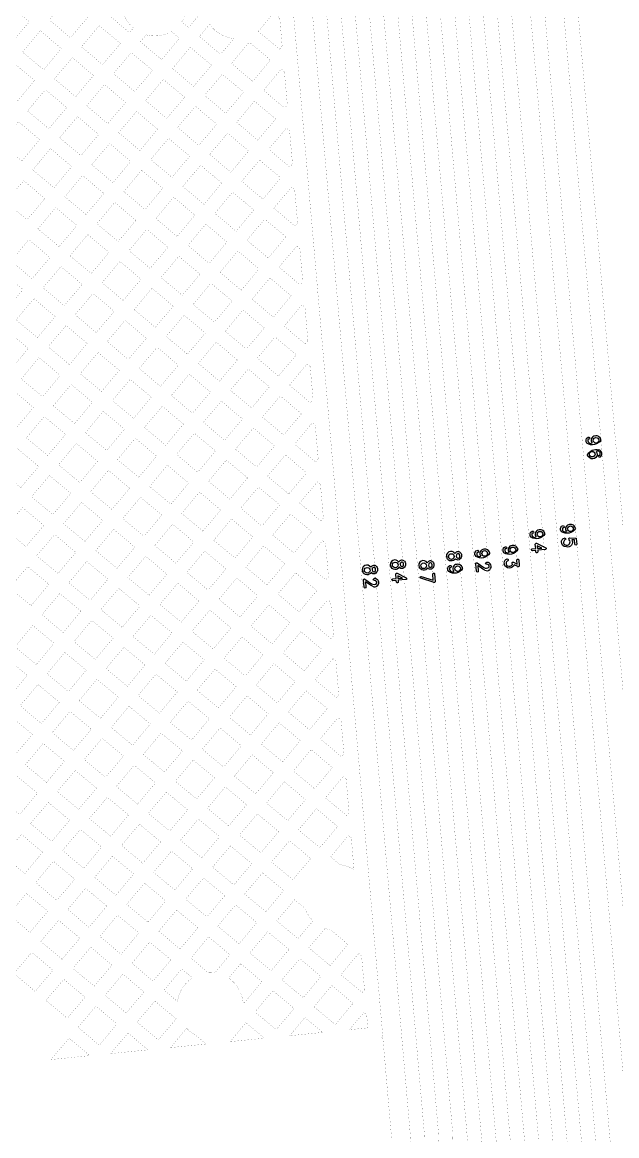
# Model space of a CAD drawing. Extents: x 592 to 965, y 89 to 353.
# Drawn here: x 828.82 to 838.45, y 264.16 to 282.2 of the extents above; entities that cross this region are included whole.
import ezdxf

# ---------------------------------------------------------------- set-up
doc = ezdxf.new("R2010")
doc.units = 0
doc.layers.add('c_area', color=1, linetype='Continuous')

# ---------------------------------------------------------------- blocks, each defined once
blk = doc.blocks.new('PAD_R1')
at = {"layer": 'c_area', "const_width": 0.5}
blk.add_lwpolyline([(0.25, 0, 1), (-0.25, 0, 1)], format="xyb", close=True, dxfattribs=at)

msp = doc.modelspace()

# ---------------------------------------------------------------- linework, layer by layer
at = {"layer": 'c_area'}
for p, q in [((837.242, 273.684), (837.166, 273.722)), ((834.981, 273.197), (834.905, 273.235))]:
    msp.add_line(p, q, dxfattribs=at)
at = {"layer": 'c_area', "const_width": 0.0015}
for points in [[(830.801, 318.838, 0.001051), (830.785, 318.756, -0.00932), (830.784, 318.752, 0.030568), (830.324, 315.38, 0.041427), (830.326, 315.165), (833.008, 284.502, 0.197615), (833.343, 283.86), (833.831, 283.45, -0.198842), (834.18, 282.771), (835.795, 264.212, -0.195399), (835.459, 263.134), (834.564, 262.068, -0.042982), (834.391, 261.895), (833.157, 260.859, -0.110468), (832.801, 260.677), (832.287, 260.511, 0.066014), (831.445, 260.05, -0.027253), (831.435, 260.043, -0.011002), (831.431, 260.04, 0.039104), (831.26, 259.872), (831.264, 259.709), (831.263, 259.699), (831.271, 259.203)], [(831.161, 316.619, -0.027783), (831.503, 318.838), (831.736, 318.838, 0.028471), (831.388, 316.591, -0.024231), (831.386, 316.58, 0.055418), (831.338, 314.535), (833.906, 285.06, 0.197384), (834.346, 284.22), (834.692, 283.929, -0.19869), (835.059, 283.225), (836.733, 264.034, -0.19747), (836.322, 262.738), (834.707, 260.818), (833.506, 259.81, 0.291146), (833.336, 259.272)], [(831.616, 314.769), (831.719, 316.442, -0.03005), (832.075, 318.838), (832.309, 318.838, 0.038866), (831.9, 315.769), (831.845, 314.766), (834.45, 284.972, 0.199646), (834.681, 284.537), (835.188, 284.111, -0.203866), (835.495, 283.5), (837.205, 263.893, -0.198292), (836.71, 262.328), (835.47, 260.852), (834.591, 260.115, 0.197355), (834.049, 259.08, 0.070514), (834.057, 258.933), (834.201, 258.663, 0.013922), (834.222, 258.643)], [(832.175, 316.15), (832.194, 316.448, -0.032054), (832.559, 318.838), (832.793, 318.838, 0.032685), (832.422, 316.431), (832.403, 316.136, 0.035524), (832.454, 313.054), (834.888, 285.219, 0.199009), (835.128, 284.76), (835.472, 284.471, -0.200546), (835.956, 283.534), (837.662, 263.919, -0.19863), (837.06, 262.006), (835.472, 260.113, 0.244784), (835.371, 259.639), (835.423, 259.458)], [(832.655, 314.273, -0.039819), (832.692, 316.282, -0.034711), (833.095, 318.838), (833.33, 318.838, 0.035457), (832.919, 316.26, 0.002612), (832.907, 316.132, -0.009749), (832.907, 316.128, 0.037152), (832.883, 314.287, -0.017225), (832.9, 313.673), (835.362, 285.519, 0.199155), (835.694, 284.882), (836.092, 284.548, -0.196133), (836.376, 283.996), (838.12, 263.969, -0.244409), (836.745, 260.651), (836.292, 260.271, 0.196965), (836.231, 260.152), (836.171, 259.467, 0.230589), (836.437, 258.795)], [(833.136, 313.959, -0.043093), (833.147, 316.242, -0.036163), (833.565, 318.838), (833.878, 318.838, 0.037916), (833.446, 316.162, 0.042409), (833.441, 313.967), (835.913, 285.679, 0.205811), (836.191, 285.162), (836.531, 284.884, -0.202481), (836.895, 284.195), (838.662, 263.953, -0.092113), (838.456, 261.821, -0.115441), (837.917, 260.688), (837.723, 260.445, 0.170211), (837.542, 259.93), (837.583, 259.673)], [(832.734, 259.668), (833.173, 259.828), (834.554, 260.987), (836.146, 262.883, 0.200051), (836.504, 264.029), (834.831, 283.205, 0.198708), (834.545, 283.754), (834.199, 284.045, -0.200137), (833.677, 285.055), (831.11, 314.515, -0.055655), (831.161, 316.619)], [(834.757, 259.682), (835.052, 259.968), (836.884, 262.152, 0.198764), (837.435, 263.899), (835.727, 283.529, 0.197554), (835.325, 284.296), (834.981, 284.585, -0.198981), (834.661, 285.199), (832.225, 313.048, -0.035369), (832.175, 316.15)], [(830.605, 259.513, 0.182917), (830.892, 259.749, -0.086971), (831.284, 260.215, -0.043497), (831.3, 260.227, -0.026843), (831.31, 260.234, -0.066624), (832.213, 260.728), (832.74, 260.897, 0.112565), (833.012, 261.036), (834.243, 262.069, 0.043525), (834.39, 262.216), (835.285, 263.282, 0.19627), (835.566, 264.201), (833.952, 282.759, 0.199469), (833.676, 283.282), (833.196, 283.685, -0.19963), (832.78, 284.49), (830.097, 315.153, -0.039825), (830.095, 315.397)], [(837.824, 259.078, 0.057018), (837.95, 259.217), (838.091, 259.545, 0.015661), (838.099, 259.595, -0.109244), (838.483, 260.653, 0.073749), (838.756, 261.27, 0.046635), (838.806, 261.55), (838.944, 263.135, 0.043694), (838.944, 263.413), (837.119, 284.278, 0.199152), (836.709, 285.065), (836.465, 285.269, -0.201309), (836.127, 285.926), (833.704, 313.632, -0.021386), (833.629, 315.312, -0.014188), (833.629, 315.32)], [(829.654, 258.064, 0.173172), (829.707, 258.413, -0.069392), (829.687, 258.827), (829.712, 259.114, -0.197682), (830.116, 259.889), (830.7, 260.378, -0.098217), (832.22, 261.212), (832.539, 261.313, 0.098011), (832.774, 261.441), (833.977, 262.451), (834.935, 263.591, 0.199982), (835.111, 264.157), (833.5, 282.628, 0.201154), (833.31, 282.991), (832.766, 283.449, -0.198279), (832.337, 284.282), (829.637, 315.148, -0.026029)], [(829.865, 315.159), (832.565, 284.293, 0.198686), (832.921, 283.617), (833.464, 283.159, -0.196813), (833.728, 282.648), (835.339, 264.168, -0.197686), (835.109, 263.444), (834.13, 262.281), (832.922, 261.267, -0.098482), (832.608, 261.095), (832.288, 260.994, 0.098519), (830.843, 260.2), (830.264, 259.714, 0.199894), (829.939, 259.086), (829.924, 258.922, -0.095866), (829.925, 258.893, 0.373502), (830.289, 258.308, -0.849697), (830.119, 257.269)], [(831.517, 258.329), (831.61, 258.612, 0.060058), (831.635, 258.735), (831.682, 259.266, -0.197452), (832.05, 259.97), (832.121, 260.03, -0.09845), (832.621, 260.304), (832.959, 260.41, 0.098224), (833.119, 260.497), (834.484, 261.642, 0.042966), (834.628, 261.787), (835.759, 263.134, 0.19854), (836.041, 264.031), (834.398, 282.902, 0.199216), (834.049, 283.567), (833.505, 284.023, -0.19686), (833.234, 284.547), (830.58, 314.901, -0.028827), (830.572, 315.17)], [(830.808, 314.912), (833.462, 284.567, 0.201012), (833.66, 284.192), (834.203, 283.736, -0.198789), (834.627, 282.913), (836.269, 264.051, -0.198681), (835.934, 262.987), (834.803, 261.64, -0.043319), (834.629, 261.465), (833.267, 260.323, -0.099015), (833.028, 260.191), (832.689, 260.086, 0.09894), (832.266, 259.853), (832.198, 259.796, 0.200164), (831.909, 259.238), (831.893, 259.058, 0.134471), (831.943, 258.785), (831.967, 258.738, 0.161981), (832.205, 258.507)], [(833.58, 258.703, 0.233155), (833.821, 259.1, -0.197391), (834.443, 260.289), (835.315, 261.021), (836.536, 262.476, 0.199203), (836.977, 263.882), (835.265, 283.501, 0.203774), (835.028, 283.948), (834.527, 284.368, -0.198918), (834.222, 284.96), (831.616, 314.769)], [(839.954, 259.226, -1), (839.269, 260.044, 0.193365), (839.374, 260.243), (839.512, 261.821, 0.04417), (839.511, 263.092), (837.586, 285.112), (836.845, 285.732, -0.204157), (836.648, 286.101), (834.231, 313.735, -0.013811), (834.171, 314.79, -0.007649), (834.171, 314.806)], [(835.699, 258.761, 0.17145), (835.924, 259.262), (836.003, 260.172, -0.198936), (836.147, 260.447), (836.597, 260.825, 0.244556), (837.892, 263.949), (836.148, 283.976, 0.20279), (835.932, 284.384), (835.548, 284.707, -0.199124), (835.134, 285.499), (832.671, 313.678, 0.016986), (832.655, 314.269, -0.010129), (832.655, 314.273)], [(836.861, 260.007, 0.134942), (837.203, 260.281, -0.010301), (837.24, 260.329), (837.678, 260.877, 0.117091), (838.161, 261.899, 0.092368), (838.359, 263.927), (836.591, 284.169, 0.202566), (836.338, 284.648), (835.982, 284.939, -0.199678), (835.61, 285.653), (833.136, 313.959)], [(834.007, 313.658), (836.432, 285.936, 0.195888), (836.661, 285.503), (836.905, 285.299, -0.199138), (837.423, 284.304), (839.248, 263.439, -0.04369), (839.248, 263.108), (839.108, 261.509, -0.044548), (839.05, 261.189, -0.073787), (838.74, 260.49, 0.089823), (838.431, 259.731), (838.625, 258.984, -0.20128), (838.62, 258.955, -2.193279), (837.824, 259.078)], [(830.217, 282.326), (830.562, 282.036), (830.624, 282.11, -0.219627), (830.436, 282.515, -0.036715), (830.442, 282.593)], [(833.219, 282.326), (834.66, 265.815, -0.143049), (834.647, 265.752, -0.259086), (834.667, 265.721), (834.806, 264.124, -0.197076)], [(833.818, 268.68), (833.97, 268.553, -0.115382), (834.198, 268.47)], [(831.804, 265.646), (831.622, 265.799, -0.080174), (831.486, 265.901), (831.224, 265.588)]]:
    msp.add_lwpolyline(points, format="xyb", dxfattribs=at)
for points in [[(831.408, 282.212), (831.518, 282.12), (831.77, 282.421, -0.023527), (831.768, 282.471, -0.011791), (831.769, 282.496), (831.462, 282.753), (831.453, 282.742, -0.11008), (831.503, 282.515, -0.152638)], [(832.648, 282.056), (832.992, 281.767), (833.034, 281.818), (832.996, 282.259, -0.182022), (832.96, 282.331), (832.954, 282.387), (832.937, 282.401)], [(830.737, 281.889), (831.082, 281.6), (831.371, 281.945), (831.239, 282.055, -0.133186), (830.97, 281.982, -0.06611), (830.831, 282)], [(831.693, 281.973), (832.037, 281.684), (832.251, 281.94, -0.224088), (831.86, 282.172)], [(832.946, 267.641), (833.291, 267.352), (833.534, 267.642, -0.11325), (833.405, 267.843), (833.236, 267.986)], [(833.466, 267.205), (833.81, 266.917), (834.099, 267.261), (833.817, 267.498, -0.042055), (833.73, 267.52)], [(831.555, 267.039), (831.835, 266.804, -0.01628), (831.869, 266.805, -0.034105), (831.942, 266.8), (832.188, 267.093), (831.844, 267.383)], [(832.168, 266.713, -0.220295), (832.4, 266.33), (832.419, 266.313), (832.708, 266.657), (832.363, 266.946)], [(831.119, 266.519), (831.34, 266.334, -0.223399), (831.58, 266.719), (831.408, 266.863)]]:
    msp.add_lwpolyline(points, format="xyb", close=True, dxfattribs=at)
for points in [[(829.262, 282.242), (829.606, 281.953), (829.895, 282.297), (829.551, 282.586)], [(828.307, 282.158), (828.651, 281.869), (828.94, 282.214), (828.596, 282.503)], [(828.827, 281.722), (829.171, 281.434), (829.459, 281.778), (829.115, 282.067)], [(829.782, 281.806), (830.126, 281.517), (830.415, 281.861), (830.07, 282.15)], [(832.212, 281.537), (832.557, 281.248), (832.845, 281.592), (832.501, 281.881)], [(830.301, 281.37), (830.646, 281.081), (830.935, 281.425), (830.59, 281.714)], [(831.257, 281.453), (831.601, 281.165), (831.89, 281.509), (831.546, 281.798)], [(828.39, 281.202), (828.734, 280.914), (829.024, 281.259), (828.68, 281.547)], [(829.346, 281.287), (829.69, 280.997), (829.979, 281.342), (829.635, 281.631)], [(831.776, 281.018), (832.121, 280.729), (832.41, 281.073), (832.065, 281.362)], [(832.732, 281.101), (833.076, 280.812), (833.118, 280.862), (833.07, 281.403), (833.02, 281.445)], [(829.866, 280.85), (830.21, 280.561), (830.499, 280.906), (830.154, 281.195)], [(830.821, 280.934), (831.165, 280.645), (831.454, 280.989), (831.11, 281.278)], [(828.91, 280.767), (829.254, 280.478), (829.544, 280.822), (829.199, 281.112)], [(830.385, 280.414), (830.729, 280.126), (831.018, 280.47), (830.674, 280.759)], [(831.34, 280.498), (831.685, 280.209), (831.974, 280.553), (831.629, 280.843)], [(832.296, 280.582), (832.64, 280.293), (832.929, 280.637), (832.585, 280.926)], [(828.474, 280.247), (828.818, 279.958), (829.107, 280.302), (828.763, 280.592)], [(829.429, 280.331), (829.774, 280.042), (830.063, 280.386), (829.719, 280.675)], [(831.86, 280.062), (832.204, 279.773), (832.493, 280.118), (832.149, 280.407)], [(832.815, 280.146), (833.159, 279.857), (833.201, 279.907), (833.154, 280.449), (833.104, 280.49)], [(829.949, 279.895), (830.293, 279.606), (830.582, 279.951), (830.238, 280.239)], [(830.904, 279.979), (831.249, 279.69), (831.538, 280.034), (831.193, 280.323)], [(828.994, 279.811), (829.338, 279.522), (829.627, 279.866), (829.282, 280.156)], [(831.424, 279.543), (831.768, 279.254), (832.057, 279.598), (831.713, 279.887)], [(832.379, 279.626), (832.724, 279.337), (833.012, 279.682), (832.668, 279.971)], [(829.513, 279.375), (829.857, 279.087), (830.146, 279.431), (829.802, 279.72)], [(830.468, 279.459), (830.813, 279.17), (831.102, 279.515), (830.757, 279.804)], [(828.558, 279.292), (828.902, 279.003), (829.191, 279.347), (828.847, 279.636)], [(832.899, 279.191), (833.243, 278.901), (833.284, 278.95), (833.237, 279.493), (833.188, 279.535)], [(830.988, 279.023), (831.332, 278.734), (831.621, 279.079), (831.277, 279.368)], [(831.943, 279.107), (832.288, 278.818), (832.577, 279.162), (832.232, 279.451)], [(829.077, 278.856), (829.421, 278.567), (829.71, 278.911), (829.366, 279.2)], [(830.032, 278.94), (830.377, 278.651), (830.666, 278.995), (830.321, 279.284)], [(832.463, 278.671), (832.808, 278.382), (833.096, 278.726), (832.752, 279.015)], [(830.552, 278.504), (830.896, 278.215), (831.185, 278.559), (830.841, 278.848)], [(831.507, 278.587), (831.852, 278.298), (832.141, 278.643), (831.797, 278.932)], [(828.641, 278.336), (828.985, 278.047), (829.274, 278.392), (828.93, 278.681)], [(829.597, 278.42), (829.941, 278.131), (830.23, 278.475), (829.885, 278.764)], [(832.027, 278.151), (832.371, 277.862), (832.661, 278.207), (832.316, 278.496)], [(832.983, 278.235), (833.327, 277.946), (833.368, 277.995), (833.32, 278.538), (833.272, 278.579)], [(829.16, 277.9), (829.505, 277.611), (829.794, 277.956), (829.45, 278.245)], [(830.116, 277.984), (830.46, 277.695), (830.749, 278.04), (830.405, 278.329)], [(831.071, 278.068), (831.416, 277.779), (831.705, 278.123), (831.36, 278.412)], [(828.205, 277.817), (828.549, 277.528), (828.838, 277.872), (828.494, 278.161)], [(832.547, 277.715), (832.891, 277.426), (833.18, 277.771), (832.836, 278.06)], [(830.636, 277.548), (830.98, 277.259), (831.269, 277.604), (830.925, 277.893)], [(831.591, 277.632), (831.936, 277.343), (832.224, 277.687), (831.88, 277.976)], [(828.724, 277.381), (829.069, 277.092), (829.358, 277.436), (829.013, 277.725)], [(829.68, 277.464), (830.024, 277.175), (830.314, 277.52), (829.969, 277.809)], [(832.111, 277.196), (832.455, 276.907), (832.744, 277.251), (832.4, 277.54)], [(833.066, 277.279), (833.41, 276.99), (833.451, 277.039), (833.404, 277.583), (833.355, 277.624)], [(830.199, 277.028), (830.544, 276.739), (830.833, 277.084), (830.489, 277.373)], [(831.155, 277.112), (831.5, 276.823), (831.789, 277.168), (831.444, 277.457)], [(828.289, 276.861), (828.633, 276.572), (828.922, 276.917), (828.578, 277.206)], [(829.244, 276.945), (829.588, 276.656), (829.877, 277), (829.533, 277.289)], [(831.675, 276.676), (832.019, 276.387), (832.308, 276.732), (831.964, 277.021)], [(832.63, 276.76), (832.974, 276.471), (833.263, 276.815), (832.919, 277.104)], [(829.763, 276.509), (830.108, 276.22), (830.397, 276.564), (830.052, 276.853)], [(830.719, 276.593), (831.063, 276.303), (831.353, 276.648), (831.008, 276.937)], [(828.808, 276.426), (829.153, 276.137), (829.441, 276.481), (829.097, 276.77)], [(833.15, 276.324), (833.494, 276.035), (833.535, 276.083), (833.487, 276.627), (833.438, 276.668)], [(831.239, 276.156), (831.583, 275.867), (831.872, 276.212), (831.528, 276.501)], [(832.194, 276.24), (832.539, 275.952), (832.827, 276.296), (832.483, 276.585)], [(828.372, 275.906), (828.716, 275.617), (829.006, 275.961), (828.661, 276.25)], [(829.328, 275.99), (829.672, 275.701), (829.961, 276.045), (829.617, 276.334)], [(830.283, 276.073), (830.628, 275.784), (830.916, 276.128), (830.572, 276.417)], [(832.714, 275.805), (833.058, 275.515), (833.347, 275.86), (833.003, 276.149)], [(829.847, 275.554), (830.192, 275.264), (830.481, 275.609), (830.136, 275.898)], [(830.803, 275.637), (831.147, 275.348), (831.436, 275.692), (831.092, 275.981)], [(831.758, 275.72), (832.102, 275.432), (832.392, 275.776), (832.047, 276.065)], [(828.892, 275.47), (829.236, 275.181), (829.525, 275.526), (829.181, 275.814)], [(833.234, 275.368), (833.578, 275.079), (833.618, 275.127), (833.57, 275.673), (833.522, 275.713)], [(831.322, 275.201), (831.666, 274.912), (831.955, 275.256), (831.611, 275.545)], [(832.277, 275.285), (832.622, 274.995), (832.911, 275.34), (832.567, 275.629)], [(829.411, 275.034), (829.756, 274.745), (830.045, 275.089), (829.7, 275.379)], [(830.367, 275.118), (830.711, 274.829), (831, 275.173), (830.656, 275.462)], [(828.456, 274.951), (828.8, 274.662), (829.089, 275.006), (828.745, 275.295)], [(832.797, 274.848), (833.141, 274.559), (833.431, 274.904), (833.087, 275.193)], [(830.886, 274.682), (831.231, 274.393), (831.519, 274.737), (831.175, 275.026)], [(831.842, 274.765), (832.186, 274.476), (832.475, 274.82), (832.13, 275.109)], [(828.975, 274.515), (829.32, 274.225), (829.609, 274.57), (829.264, 274.859)], [(829.931, 274.598), (830.275, 274.309), (830.564, 274.653), (830.22, 274.942)], [(832.361, 274.329), (832.706, 274.04), (832.995, 274.384), (832.65, 274.673)], [(833.317, 274.413), (833.661, 274.124), (833.701, 274.172), (833.654, 274.717), (833.606, 274.757)], [(830.45, 274.162), (830.795, 273.873), (831.084, 274.218), (830.739, 274.507)], [(831.406, 274.246), (831.75, 273.957), (832.039, 274.301), (831.695, 274.59)], [(828.539, 273.995), (828.884, 273.706), (829.173, 274.05), (828.828, 274.34)], [(829.495, 274.079), (829.839, 273.79), (830.128, 274.134), (829.784, 274.423)], [(831.926, 273.81), (832.27, 273.521), (832.559, 273.865), (832.214, 274.154)], [(832.881, 273.893), (833.225, 273.604), (833.514, 273.949), (833.17, 274.237)], [(829.059, 273.559), (829.403, 273.27), (829.692, 273.614), (829.348, 273.903)], [(830.015, 273.643), (830.359, 273.354), (830.648, 273.698), (830.303, 273.987)], [(830.97, 273.726), (831.314, 273.437), (831.603, 273.782), (831.259, 274.071)], [(833.4, 273.457), (833.744, 273.169), (833.784, 273.217), (833.737, 273.761), (833.689, 273.802)], [(830.534, 273.207), (830.879, 272.918), (831.167, 273.262), (830.823, 273.551)], [(831.489, 273.29), (831.834, 273.001), (832.123, 273.346), (831.779, 273.635)], [(832.445, 273.374), (832.789, 273.085), (833.078, 273.429), (832.734, 273.718)], [(828.623, 273.04), (828.968, 272.751), (829.256, 273.095), (828.912, 273.384)], [(829.579, 273.123), (829.923, 272.834), (830.212, 273.179), (829.868, 273.467)], [(832.009, 272.854), (832.353, 272.565), (832.642, 272.91), (832.298, 273.199)], [(832.964, 272.938), (833.308, 272.649), (833.597, 272.994), (833.253, 273.282)], [(830.098, 272.687), (830.442, 272.398), (830.732, 272.743), (830.387, 273.032)], [(831.054, 272.771), (831.398, 272.482), (831.687, 272.826), (831.342, 273.115)], [(829.143, 272.604), (829.487, 272.315), (829.776, 272.659), (829.432, 272.948)], [(833.483, 272.502), (833.828, 272.213), (833.868, 272.26), (833.82, 272.806), (833.772, 272.847)], [(831.573, 272.335), (831.917, 272.046), (832.206, 272.39), (831.862, 272.679)], [(832.528, 272.418), (832.872, 272.13), (833.161, 272.474), (832.817, 272.763)], [(829.662, 272.168), (830.007, 271.879), (830.296, 272.223), (829.951, 272.512)], [(830.618, 272.251), (830.962, 271.962), (831.251, 272.307), (830.907, 272.596)], [(828.707, 272.084), (829.051, 271.795), (829.34, 272.14), (828.996, 272.429)], [(833.047, 271.983), (833.392, 271.693), (833.681, 272.038), (833.337, 272.327)], [(831.137, 271.815), (831.481, 271.526), (831.771, 271.871), (831.426, 272.16)], [(832.093, 271.899), (832.436, 271.61), (832.725, 271.955), (832.381, 272.243)], [(829.226, 271.648), (829.571, 271.359), (829.86, 271.704), (829.515, 271.993)], [(830.182, 271.732), (830.526, 271.443), (830.815, 271.787), (830.471, 272.076)], [(828.271, 271.565), (828.615, 271.276), (828.904, 271.62), (828.56, 271.909)], [(832.612, 271.463), (832.956, 271.174), (833.245, 271.518), (832.9, 271.808)], [(833.567, 271.546), (833.912, 271.258), (833.951, 271.305), (833.904, 271.851), (833.856, 271.891)], [(829.746, 271.212), (830.09, 270.923), (830.379, 271.268), (830.035, 271.557)], [(830.701, 271.296), (831.046, 271.007), (831.335, 271.351), (830.99, 271.64)], [(831.657, 271.379), (832, 271.091), (832.29, 271.435), (831.946, 271.724)], [(828.79, 271.129), (829.135, 270.84), (829.424, 271.184), (829.079, 271.473)], [(831.221, 270.86), (831.565, 270.571), (831.854, 270.916), (831.51, 271.204)], [(832.176, 270.944), (832.52, 270.654), (832.809, 270.999), (832.465, 271.288)], [(833.131, 271.027), (833.476, 270.738), (833.765, 271.082), (833.42, 271.371)], [(829.31, 270.693), (829.654, 270.404), (829.943, 270.748), (829.599, 271.037)], [(830.265, 270.776), (830.61, 270.487), (830.899, 270.832), (830.554, 271.121)], [(828.354, 270.609), (828.699, 270.32), (828.988, 270.665), (828.643, 270.954)], [(832.695, 270.508), (833.04, 270.219), (833.329, 270.563), (832.985, 270.852)], [(833.651, 270.591), (833.995, 270.302), (834.035, 270.349), (833.987, 270.896), (833.94, 270.936)], [(830.785, 270.34), (831.129, 270.052), (831.418, 270.396), (831.074, 270.685)], [(831.74, 270.425), (832.085, 270.135), (832.373, 270.479), (832.029, 270.769)], [(828.874, 270.173), (829.218, 269.884), (829.507, 270.229), (829.163, 270.518)], [(829.829, 270.257), (830.174, 269.968), (830.463, 270.312), (830.118, 270.601)], [(832.26, 269.988), (832.604, 269.699), (832.893, 270.043), (832.548, 270.332)], [(833.215, 270.072), (833.559, 269.783), (833.848, 270.127), (833.504, 270.416)], [(830.349, 269.821), (830.693, 269.532), (830.982, 269.877), (830.638, 270.165)], [(831.304, 269.905), (831.649, 269.616), (831.938, 269.96), (831.593, 270.249)], [(828.438, 269.654), (828.783, 269.365), (829.071, 269.709), (828.727, 269.998)], [(829.393, 269.737), (829.738, 269.448), (830.027, 269.793), (829.682, 270.082)], [(833.734, 269.636), (834.079, 269.347), (834.118, 269.393), (834.07, 269.941), (834.023, 269.98)], [(831.824, 269.469), (832.168, 269.18), (832.457, 269.524), (832.113, 269.813)], [(832.779, 269.552), (833.123, 269.264), (833.412, 269.608), (833.068, 269.897)], [(829.913, 269.301), (830.257, 269.013), (830.546, 269.357), (830.202, 269.646)], [(830.868, 269.385), (831.213, 269.096), (831.502, 269.441), (831.157, 269.73)], [(828.958, 269.218), (829.302, 268.929), (829.591, 269.273), (829.246, 269.562)], [(833.299, 269.117), (833.643, 268.827), (833.932, 269.171), (833.587, 269.461)], [(830.432, 268.866), (830.776, 268.576), (831.066, 268.921), (830.721, 269.21)], [(831.388, 268.949), (831.732, 268.66), (832.021, 269.005), (831.677, 269.294)], [(832.343, 269.033), (832.687, 268.744), (832.977, 269.088), (832.632, 269.377)], [(828.522, 268.699), (828.866, 268.409), (829.155, 268.754), (828.811, 269.043)], [(829.477, 268.782), (829.821, 268.493), (830.11, 268.837), (829.766, 269.126)], [(831.907, 268.513), (832.252, 268.224), (832.541, 268.569), (832.196, 268.858)], [(832.863, 268.597), (833.207, 268.308), (833.496, 268.652), (833.152, 268.942)], [(829.996, 268.347), (830.341, 268.057), (830.63, 268.401), (830.285, 268.691)], [(830.952, 268.429), (831.296, 268.14), (831.585, 268.485), (831.241, 268.774)], [(829.041, 268.263), (829.385, 267.974), (829.674, 268.318), (829.33, 268.607)], [(831.471, 267.993), (831.815, 267.705), (832.105, 268.049), (831.76, 268.338)], [(832.427, 268.077), (832.771, 267.788), (833.06, 268.133), (832.716, 268.422)], [(829.56, 267.827), (829.905, 267.538), (830.194, 267.882), (829.849, 268.171)], [(830.516, 267.91), (830.86, 267.621), (831.149, 267.965), (830.805, 268.254)], [(828.606, 267.743), (828.949, 267.455), (829.238, 267.799), (828.894, 268.087)], [(831.036, 267.474), (831.38, 267.186), (831.668, 267.53), (831.324, 267.818)], [(831.99, 267.558), (832.335, 267.268), (832.624, 267.613), (832.28, 267.902)], [(829.124, 267.308), (829.469, 267.019), (829.758, 267.363), (829.413, 267.652)], [(830.08, 267.391), (830.425, 267.102), (830.713, 267.446), (830.369, 267.735)], [(832.51, 267.121), (832.855, 266.832), (833.144, 267.177), (832.8, 267.466)], [(830.6, 266.955), (830.944, 266.666), (831.233, 267.01), (830.889, 267.299)], [(828.689, 266.788), (829.033, 266.499), (829.322, 266.843), (828.978, 267.133)], [(829.644, 266.872), (829.989, 266.583), (830.278, 266.927), (829.933, 267.216)], [(833.985, 266.77), (834.33, 266.48), (834.368, 266.526), (834.32, 267.076), (834.274, 267.114)], [(833.03, 266.685), (833.374, 266.397), (833.663, 266.741), (833.319, 267.03)], [(829.208, 266.352), (829.553, 266.063), (829.842, 266.407), (829.497, 266.696)], [(830.164, 266.436), (830.508, 266.147), (830.797, 266.491), (830.453, 266.78)], [(832.594, 266.166), (832.938, 265.878), (833.227, 266.222), (832.883, 266.51)], [(833.549, 266.25), (833.894, 265.961), (834.183, 266.305), (833.838, 266.594)], [(830.683, 266), (831.028, 265.711), (831.317, 266.055), (830.972, 266.344)], [(829.728, 265.916), (830.072, 265.627), (830.361, 265.972), (830.017, 266.26)], [(834.123, 265.878), (834.422, 265.908), (834.403, 266.12), (834.358, 266.158)]]:
    msp.add_lwpolyline(points, close=True, dxfattribs=at)
at = {"layer": 'c_area'}
for points in [[(837.956, 275.429, -0.098292), (837.957, 275.435), (837.964, 275.461, -0.206083), (837.972, 275.47), (837.991, 275.48)], [(838.197, 275.433, -0.421164), (837.971, 275.382), (837.959, 275.407, -0.100327), (837.958, 275.413), (837.956, 275.429)], [(837.991, 275.48, -1.4872), (837.991, 275.447, 0.775659), (838.053, 275.386)], [(838.182, 275.155, -1.4872), (838.181, 275.189, 0.775473), (838.12, 275.25, -0.885663), (838.016, 275.144), (837.995, 275.159, -0.126773), (837.99, 275.164), (837.978, 275.189, -0.100327), (837.977, 275.195, -0.354816), (838.163, 275.275)], [(837.05, 273.906, -0.100501), (837.05, 273.912), (837.058, 273.938, -0.202827), (837.065, 273.947), (837.085, 273.958)], [(837.29, 273.91, -0.42199), (837.065, 273.859), (837.053, 273.884, -0.098582), (837.051, 273.89), (837.05, 273.906)], [(837.085, 273.958, -1.486978), (837.085, 273.924, 0.776333), (837.147, 273.863)], [(837.543, 273.994, -0.100501), (837.543, 274), (837.551, 274.027, -0.202727), (837.558, 274.036), (837.577, 274.046)], [(837.783, 273.999, -0.421658), (837.558, 273.948), (837.546, 273.972, -0.100876), (837.544, 273.978), (837.543, 273.994)], [(837.577, 274.046, -1.487104), (837.578, 274.012, 0.776181), (837.639, 273.952)], [(837.618, 273.735, 0.820184), (837.684, 273.819, -0.737804), (837.693, 273.847), (837.783, 273.846, -0.393098), (837.798, 273.832), (837.805, 273.747, -1), (837.775, 273.744), (837.769, 273.816), (837.724, 273.816, -0.64458), (837.639, 273.701), (837.609, 273.706, -0.116371), (837.603, 273.709), (837.582, 273.724, -0.131692), (837.577, 273.73), (837.565, 273.755, -0.100876), (837.563, 273.76, -0.433726), (837.605, 273.846)], [(837.605, 273.846, -1), (837.619, 273.82, 0.637656), (837.618, 273.735)], [(835.923, 273.608, -0.462441), (835.899, 273.491, -0.322245), (835.84, 273.51, -0.622705), (835.701, 273.524)], [(835.899, 273.589, 0.425501), (835.856, 273.574), (835.852, 273.554)], [(835.852, 273.554), (835.859, 273.534, 0.424968), (835.904, 273.526)], [(836.155, 273.594, -0.100501), (836.155, 273.6), (836.163, 273.627, -0.202827), (836.17, 273.636), (836.19, 273.646)], [(836.395, 273.599, -0.42199), (836.17, 273.548), (836.158, 273.572, -0.098582), (836.156, 273.578), (836.155, 273.594)], [(836.19, 273.646, -1.486978), (836.19, 273.612, 0.776333), (836.251, 273.552)], [(836.611, 273.654, -0.100786), (836.611, 273.66), (836.619, 273.686, -0.202827), (836.627, 273.695), (836.646, 273.705)], [(836.851, 273.658, -0.422242), (836.626, 273.607), (836.614, 273.632, -0.099075), (836.612, 273.637), (836.611, 273.654)], [(836.646, 273.705, -1.4872), (836.646, 273.672, 0.776394), (836.708, 273.611)], [(834.561, 273.385, -0.462681), (834.537, 273.268, -0.323558), (834.477, 273.287, -0.622522), (834.338, 273.3)], [(834.537, 273.366, 0.425816), (834.493, 273.351), (834.489, 273.33)], [(835.015, 273.47, -0.462287), (834.99, 273.353, -0.321984), (834.931, 273.372, -0.621772), (834.792, 273.386)], [(834.99, 273.452, 0.425385), (834.947, 273.436), (834.943, 273.416)], [(834.943, 273.416), (834.951, 273.397, 0.425123), (834.996, 273.389)], [(835.475, 273.459, -0.462681), (835.451, 273.342, -0.323558), (835.392, 273.361, -0.622522), (835.253, 273.375)], [(835.451, 273.44, 0.425816), (835.408, 273.425), (835.404, 273.405)], [(835.404, 273.405), (835.411, 273.385, 0.424997), (835.456, 273.377)], [(835.716, 273.348, -0.100501), (835.716, 273.354), (835.724, 273.38, -0.202727), (835.731, 273.389), (835.751, 273.399)], [(835.751, 273.399, -1.4872), (835.751, 273.366, 0.776093), (835.813, 273.305)], [(836.169, 273.428, -0.650067), (836.193, 273.442), (836.299, 273.366, 0.341265), (836.385, 273.374)], [(836.202, 273.398), (836.21, 273.311, -1), (836.18, 273.309), (836.169, 273.428)], [(836.385, 273.374, 0.570805), (836.346, 273.42, -1), (836.343, 273.45)], [(836.842, 273.422), (836.836, 273.489, -1), (836.866, 273.491), (836.874, 273.398, -0.603597), (836.852, 273.383), (836.792, 273.414, -0.720313), (836.631, 273.42)], [(836.673, 273.506, -1), (836.687, 273.479, 0.637663), (836.686, 273.395)], [(836.686, 273.395, 0.37286), (836.762, 273.418), (836.76, 273.439, -0.603597), (836.782, 273.454), (836.842, 273.422)], [(834.35, 273.167, -0.650067), (834.373, 273.181), (834.479, 273.105, 0.341265), (834.565, 273.113)], [(834.489, 273.33), (834.497, 273.311, 0.424997), (834.542, 273.303)], [(834.565, 273.113, 0.570805), (834.526, 273.159, -1), (834.524, 273.189)], [(835.278, 273.195, -1), (835.287, 273.223), (835.482, 273.163)], [(835.482, 273.163), (835.473, 273.26, -1), (835.503, 273.263), (835.514, 273.143, -0.535529), (835.494, 273.127), (835.278, 273.195)], [(835.956, 273.352, -0.421462), (835.731, 273.301), (835.719, 273.326, -0.100876), (835.717, 273.331), (835.716, 273.348)], [(834.383, 273.138), (834.39, 273.051, -1), (834.36, 273.048), (834.35, 273.167)]]:
    msp.add_lwpolyline(points, format="xyb", dxfattribs=at)
for points in [[(837.085, 273.671), (837.14, 273.675), (837.134, 273.746, -0.592489), (837.156, 273.761), (837.303, 273.687, -0.764803), (837.297, 273.659), (837.173, 273.648), (837.175, 273.62, -1), (837.145, 273.618), (837.143, 273.646), (837.088, 273.641, -1)], [(834.825, 273.184), (834.879, 273.189), (834.873, 273.259, -0.596339), (834.895, 273.274), (835.042, 273.201, -0.768969), (835.036, 273.172), (834.912, 273.161), (834.914, 273.134, -1), (834.884, 273.131), (834.882, 273.159), (834.827, 273.154, -1)]]:
    msp.add_lwpolyline(points, format="xyb", close=True, dxfattribs=at)
for points in [[(837.166, 273.722), (837.17, 273.678), (837.242, 273.684)], [(836.316, 273.325), (836.283, 273.341), (836.202, 273.398)], [(834.905, 273.235), (834.909, 273.191), (834.981, 273.197)], [(834.497, 273.064), (834.463, 273.08), (834.383, 273.138)]]:
    msp.add_lwpolyline(points, dxfattribs=at)
at = {"layer": 'c_area', "const_width": 0.0015}
for points in [[(834.198, 268.47), (834.154, 268.986), (834.107, 269.024), (833.818, 268.68)], [(832.747, 265.74), (832.447, 265.991), (832.19, 265.685)], [(833.689, 265.834), (833.402, 266.075), (833.156, 265.781)], [(830.861, 265.552), (830.536, 265.825), (830.257, 265.491)], [(833.156, 265.781), (833.689, 265.834)], [(829.919, 265.458), (829.581, 265.741), (829.292, 265.396)], [(831.224, 265.588), (831.804, 265.646)], [(832.19, 265.685), (832.747, 265.74)], [(829.292, 265.396), (829.293, 265.395), (829.919, 265.458)], [(830.257, 265.491), (830.861, 265.552)]]:
    msp.add_lwpolyline(points, dxfattribs=at)
at = {"layer": 'c_area'}
for centre, radius in [((838.117, 275.43), 0.0453), ((838.056, 275.205), 0.0453), ((837.21, 273.908), 0.0453), ((837.703, 273.996), 0.0453), ((835.774, 273.546), 0.0461), ((836.315, 273.596), 0.0453), ((836.771, 273.655), 0.0453), ((834.412, 273.323), 0.0461), ((834.866, 273.409), 0.0461), ((835.326, 273.397), 0.0461), ((835.876, 273.349), 0.0453)]:
    msp.add_circle(centre, radius, dxfattribs=at)
for centre, radius, start, end in [((838.108, 275.43), 0.07, 95.1138, 218.3589), ((838.121, 275.425), 0.0765, 5.9808, 104.4986), ((838.146, 275.211), 0.0663, 302.7533, 75.0715), ((837.201, 273.907), 0.07, 95.0311, 218.3977), ((837.214, 273.903), 0.0764, 5.9104, 104.56), ((837.694, 273.995), 0.07, 95.084, 218.3668), ((837.707, 273.991), 0.0765, 5.9697, 104.4932), ((836.763, 273.655), 0.07, 95.0838, 218.3267), ((836.776, 273.65), 0.0764, 5.9569, 104.566), ((835.769, 273.555), 0.075, 31.8004, 204.852), ((835.883, 273.566), 0.0583, 46.4842, 150.3642), ((835.846, 273.553), 0.064, 335.4428, 34.5404), ((836.306, 273.595), 0.07, 95.0311, 218.3977), ((836.319, 273.591), 0.0764, 5.9104, 104.56), ((834.406, 273.332), 0.075, 31.8834, 204.7484), ((834.521, 273.343), 0.0582, 46.4738, 150.3667), ((834.484, 273.33), 0.0639, 335.4159, 34.5401), ((834.86, 273.417), 0.075, 31.7835, 204.9012), ((834.974, 273.428), 0.0583, 46.4253, 150.2375), ((834.938, 273.415), 0.064, 335.4055, 34.5221), ((835.321, 273.406), 0.075, 31.8834, 204.7484), ((835.435, 273.417), 0.0582, 46.4738, 150.3667), ((835.398, 273.404), 0.0639, 335.4159, 34.5401), ((835.867, 273.349), 0.07, 95.084, 218.3668), ((835.88, 273.344), 0.0765, 5.9729, 104.5182), ((836.351, 273.383), 0.0674, 239.607, 96.3076), ((836.692, 273.443), 0.0653, 107.0553, 201.0892), ((834.531, 273.122), 0.0674, 239.607, 96.3076)]:
    msp.add_arc(centre, radius, start, end, dxfattribs=at)

# ---------------------------------------------------------------- block references
at = {"layer": 'c_area', "xscale": 0.0015, "yscale": 0.0015, "zscale": 1.5}
for p in [(833.818, 268.68), (833.818, 268.68), (834.198, 268.47), (834.198, 268.47), (833.689, 265.834), (833.689, 265.834), (831.804, 265.646), (831.804, 265.646), (832.19, 265.685), (832.19, 265.685), (832.747, 265.74), (832.747, 265.74), (833.156, 265.781), (833.156, 265.781), (829.919, 265.458), (829.919, 265.458), (830.257, 265.491), (830.257, 265.491), (830.861, 265.552), (830.861, 265.552), (831.224, 265.588), (831.224, 265.588), (829.292, 265.396), (829.292, 265.396)]:
    msp.add_blockref('PAD_R1', p, dxfattribs=at)

doc.saveas('drawing.dxf')
